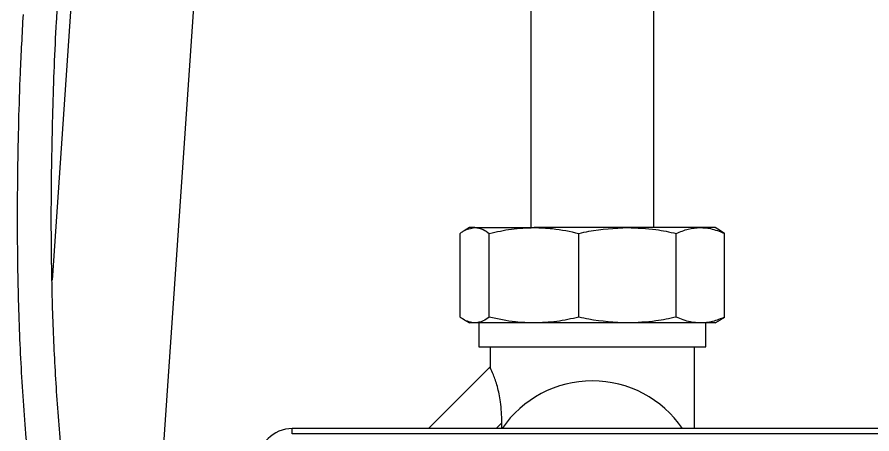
# Model space of a CAD drawing. Extents: x 75 to 2075, y 25 to 1460.
# Drawn here: x 561.9 to 718.6, y 746.9 to 823.4 of the extents above; entities that cross this region are included whole.
import ezdxf

# ---------------------------------------------------------------- set-up
doc = ezdxf.new("R2010")
doc.units = 0
doc.header["$LTSCALE"] = 5
doc.linetypes.add('SLD-KATı', pattern=[0])
doc.layers.get('0').update_dxf_attribs({"linetype": 'CONTINUOUS'})

msp = doc.modelspace()

# ---------------------------------------------------------------- linework, layer by layer
at = {"color": 7, "linetype": 'SLD-KATı'}
for p, q in [((584.364, 679.281), (595.568, 843.283)), ((656.127, 832.229), (656.127, 784.729)), ((678.627, 784.729), (678.627, 832.229)), ((571.781, 825.212), (568.356, 775.071)), ((643.148, 768.299), (643.148, 783.659)), ((644.877, 784.729), (643.864, 784.144)), ((645.825, 784.729), (644.877, 784.729)), ((645.825, 784.729), (656.707, 784.729)), ((648.502, 768.299), (648.502, 783.659)), ((673.84, 784.729), (656.707, 784.729)), ((664.913, 768.299), (664.913, 783.659)), ((687.187, 784.729), (673.84, 784.729)), ((682.767, 768.299), (682.767, 783.659)), ((689.877, 784.729), (687.187, 784.729)), ((690.883, 784.148), (689.877, 784.729)), ((691.606, 783.659), (690.867, 784.12)), ((691.606, 768.299), (691.606, 783.659)), ((643.864, 767.814), (644.877, 767.229)), ((689.877, 767.229), (690.883, 767.81)), ((690.867, 767.838), (691.606, 768.299)), ((645.825, 767.229), (644.877, 767.229)), ((656.707, 767.229), (645.825, 767.229)), ((646.597, 767.229), (646.597, 762.854)), ((673.84, 767.229), (656.707, 767.229)), ((687.187, 767.229), (673.84, 767.229)), ((689.877, 767.229), (687.187, 767.229)), ((688.158, 762.854), (688.158, 767.229)), ((646.597, 762.854), (688.158, 762.854)), ((648.627, 762.854), (648.627, 759.043)), ((686.127, 747.854), (686.127, 762.854)), ((648.612, 759.089), (637.377, 747.854)), ((612.377, 746.87), (612.377, 747.854)), ((722.377, 747.854), (612.377, 747.854)), ((650.794, 747.854), (650.794, 748.897)), ((722.377, 746.87), (612.377, 746.87))]:
    msp.add_line(p, q, dxfattribs=at)
at = {"color": 8, "linetype": 'SLD-KATı'}
msp.add_line((649.752, 747.854), (650.794, 748.897), dxfattribs=at)
at = {"color": 7, "linetype": 'SLD-KATı'}
for centre, radius, start, end in [((667.377, 736.604), 20, 34.22887, 145.77113), ((612.377, 741.604), 6.25, 90, 180)]:
    msp.add_arc(centre, radius, start, end, dxfattribs=at)
for points, knots in [([(664.252, 647.854), (664.223, 646.315), (664.169, 643.433), (663.722, 639.414), (662.996, 635.504), (661.93, 631.811), (660.512, 628.469), (659.044, 625.905), (657.625, 623.968), (656.328, 622.53), (654.869, 621.172), (652.982, 619.768), (650.457, 618.438), (647.722, 617.551), (644.745, 617.056), (641.4, 616.982), (637.508, 617.496), (633.499, 618.616), (629.596, 620.209), (625.764, 622.222), (622.022, 624.628), (618.639, 627.187), (615.867, 629.553), (613.511, 631.748), (611.246, 634.022), (608.802, 636.673), (605.946, 640.037), (602.674, 644.28), (599.01, 649.594), (595.274, 655.706), (591.674, 662.375), (587.664, 670.781), (583.613, 680.768), (579.833, 692.105), (576.62, 703.803), (573.966, 715.844), (571.831, 728.411), (570.275, 740.825), (569.226, 753.122), (568.571, 765.352), (568.241, 777.595), (568.177, 791.211), (568.48, 806.204), (568.887, 817.768), (569.265, 823.925), (569.308, 824.633)], [0, 0, 0, 0, 0.0153587, 0.0287684, 0.040538, 0.055652, 0.0682964, 0.0789455, 0.0879116, 0.0953756, 0.1014314, 0.1116459, 0.1244506, 0.1379478, 0.1490078, 0.1635288, 0.1806917, 0.1980726, 0.2139291, 0.2301039, 0.2474382, 0.2634143, 0.2762894, 0.2864558, 0.2974534, 0.3098735, 0.3238256, 0.3427713, 0.3643738, 0.388911, 0.4145316, 0.4400164, 0.4818081, 0.5221467, 0.560258, 0.6050281, 0.6488824, 0.6930793, 0.7372581, 0.7810954, 0.8257669, 0.8711671, 0.931031, 0.9920596, 1, 1, 1, 1]), ([(563.037, 823.851), (562.846, 820.26), (562.341, 810.756), (561.963, 795.383), (561.939, 778.806), (562.374, 763.543), (563.191, 749.701), (564.47, 736.397), (566.234, 723.709), (568.247, 712.749), (570.337, 703.437), (572.355, 695.657), (574.551, 688.237), (576.913, 681.173), (579.498, 674.273), (582.485, 667.146), (585.937, 659.855), (589.935, 652.43), (594.211, 645.476), (598.601, 639.244), (602.414, 634.484), (605.786, 630.685), (609.027, 627.352), (612.494, 624.165), (616.105, 621.228), (619.753, 618.617), (623.659, 616.23), (627.501, 614.302), (630.934, 612.931), (633.796, 612.035), (636.464, 611.398), (639.333, 610.933), (642.62, 610.721), (645.971, 610.902), (649.054, 611.458), (651.96, 612.338), (654.984, 613.681), (658.01, 615.618), (660.597, 617.903), (662.47, 620.024), (664.021, 622.132), (665.583, 624.687), (667.11, 627.92), (668.465, 631.788), (669.548, 636.238), (670.35, 641.69), (670.448, 645.683), (670.502, 647.854)], [0, 0, 0, 0, 0.0379555, 0.1004589, 0.1613798, 0.2107595, 0.2581222, 0.3031006, 0.3455077, 0.3854035, 0.4123888, 0.4381882, 0.4628683, 0.4864943, 0.5091289, 0.532746, 0.5595729, 0.5852668, 0.6123911, 0.6369534, 0.658055, 0.6711848, 0.6863974, 0.7037038, 0.7179816, 0.7332933, 0.7495302, 0.7655158, 0.7787239, 0.7892521, 0.7981244, 0.808743, 0.8213413, 0.8347721, 0.8462703, 0.8563858, 0.868528, 0.8828273, 0.8953637, 0.9051846, 0.9123235, 0.9223954, 0.9356113, 0.9478229, 0.9623173, 0.9795176, 1, 1, 1, 1]), ([(643.148, 783.659), (643.331, 783.794), (644.211, 784.445), (645.112, 784.604), (645.825, 784.729)], [0, 0, 0, 0, 0.2077162, 1, 1, 1, 1]), ([(645.825, 784.729), (646.348, 784.661), (647.249, 784.545), (648.131, 783.921), (648.502, 783.659)], [0, 0, 0, 0, 0.5799537, 1, 1, 1, 1]), ([(648.502, 783.659), (649.849, 783.964), (652.558, 784.577), (655.319, 784.678), (656.707, 784.729)], [0, 0, 0, 0, 0.49716661, 1, 1, 1, 1]), ([(656.707, 784.729), (657.84, 784.695), (660.601, 784.613), (663.313, 784.013), (664.913, 783.659)], [0, 0, 0, 0, 0.4104023, 1, 1, 1, 1]), ([(664.913, 783.659), (665.522, 783.794), (668.457, 784.445), (671.46, 784.604), (673.84, 784.729)], [0, 0, 0, 0, 0.207716, 1, 1, 1, 1]), ([(673.84, 784.729), (675.582, 784.661), (678.586, 784.545), (681.53, 783.921), (682.767, 783.659)], [0, 0, 0, 0, 0.5799533, 1, 1, 1, 1]), ([(682.767, 783.659), (683.492, 783.964), (684.952, 784.577), (686.439, 784.678), (687.187, 784.729)], [0, 0, 0, 0, 0.497167, 1, 1, 1, 1]), ([(687.187, 784.729), (687.797, 784.695), (689.283, 784.613), (690.745, 784.013), (691.606, 783.659)], [0, 0, 0, 0, 0.410402, 1, 1, 1, 1]), ([(645.825, 767.229), (645.112, 767.355), (644.211, 767.513), (643.331, 768.164), (643.148, 768.299)], [0, 0, 0, 0, 0.7922838, 1, 1, 1, 1]), ([(648.502, 768.299), (648.131, 768.037), (647.249, 767.414), (646.348, 767.297), (645.825, 767.229)], [0, 0, 0, 0, 0.4200463, 1, 1, 1, 1]), ([(656.707, 767.229), (655.575, 767.263), (652.814, 767.346), (650.102, 767.946), (648.502, 768.299)], [0, 0, 0, 0, 0.4104024, 1, 1, 1, 1]), ([(664.913, 768.299), (663.566, 767.995), (660.857, 767.381), (658.096, 767.28), (656.707, 767.229)], [0, 0, 0, 0, 0.4971667, 1, 1, 1, 1]), ([(673.84, 767.229), (671.46, 767.355), (668.457, 767.513), (665.522, 768.164), (664.913, 768.299)], [0, 0, 0, 0, 0.792284, 1, 1, 1, 1]), ([(682.767, 768.299), (681.53, 768.037), (678.586, 767.414), (675.582, 767.297), (673.84, 767.229)], [0, 0, 0, 0, 0.4200467, 1, 1, 1, 1]), ([(687.187, 767.229), (686.576, 767.263), (685.09, 767.346), (683.628, 767.946), (682.767, 768.299)], [0, 0, 0, 0, 0.4104026, 1, 1, 1, 1]), ([(691.606, 768.299), (690.881, 767.995), (689.421, 767.381), (687.934, 767.28), (687.187, 767.229)], [0, 0, 0, 0, 0.4971672, 1, 1, 1, 1]), ([(650.794, 748.897), (650.794, 748.927), (650.793, 750.221), (650.647, 752.583), (650, 755.669), (649.25, 757.779), (648.707, 758.946), (648.672, 759.013), (648.657, 759.043)], [0, 0, 0, 0, 0.0060102, 0.2543888, 0.4602217, 0.6670674, 0.8515183, 1, 1, 1, 1])]:
    msp.add_open_spline(points, degree=3, knots=knots, dxfattribs=at)

doc.saveas('drawing.dxf')
